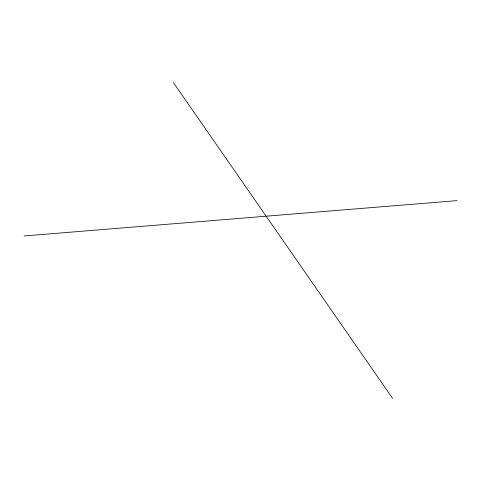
<?xml version="1.0" encoding="UTF-8"?>
<svg xmlns="http://www.w3.org/2000/svg" width="481" height="481" viewBox="0 0 481 481"><rect width="100%" height="100%" fill="white"/><g stroke="black" fill="none" stroke-linecap="round" stroke-linejoin="round"><path stroke-width="0.72" d="M24.05 235.967L456.95 200.631M173.437 82.636L392.598 398.364"/></g></svg>
